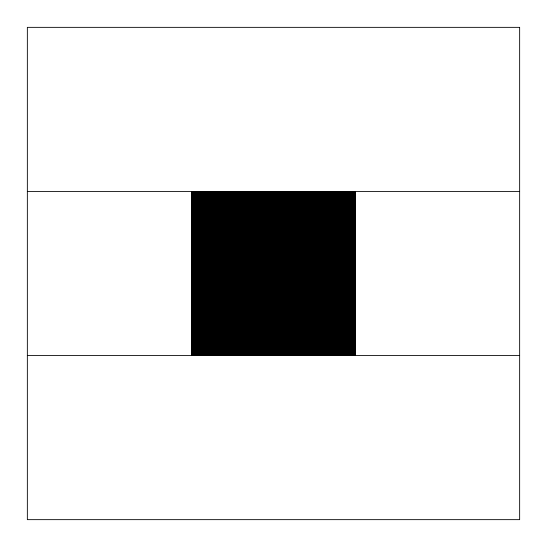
<?xml version="1.0" encoding="UTF-8"?>
<svg xmlns="http://www.w3.org/2000/svg" width="547" height="547" viewBox="0 0 547 547"><rect width="100%" height="100%" fill="white"/><g stroke="black" fill="none" stroke-linecap="round" stroke-linejoin="round"><path stroke-width="0.82" d="M27.35 191.45L519.65 191.45M191.45 192.735L355.55 192.729M191.45 194.014L355.55 194.014M191.45 195.293L355.55 195.293M191.45 196.578L355.55 196.578M191.45 197.864L355.55 197.857M191.45 199.142L355.55 199.142M191.45 200.421L355.55 200.421M191.45 201.706L355.55 201.706M191.45 202.992L355.55 202.985M191.45 204.27L355.55 204.27M191.45 205.549L355.55 205.549M191.45 206.834L355.55 206.834M191.45 208.12L355.55 208.113M191.45 209.398L355.55 209.398M191.45 210.677L355.55 210.677M191.45 211.962L355.55 211.962M191.45 213.248L355.55 213.241M191.45 214.527L355.55 214.527M191.45 215.805L355.55 215.805M191.45 217.091L355.55 217.091M191.45 218.376L355.55 218.369M191.45 219.655L355.55 219.655M191.45 220.933L355.55 220.933M191.45 222.219L355.55 222.219M191.45 223.504L355.55 223.497M191.45 224.783L355.55 224.783M191.45 226.061L355.55 226.061M191.45 227.347L355.55 227.347M191.45 228.632L355.55 228.625M191.45 229.911L355.55 229.911M191.45 231.19L355.55 231.19M191.45 232.475L355.55 232.475M191.45 233.76L355.55 233.754M191.45 235.039L355.55 235.039M191.45 236.318L355.55 236.318M191.45 237.603L355.55 237.603M191.45 238.889L355.55 238.882M191.45 240.167L355.55 240.167M191.45 241.446L355.55 241.446M191.45 242.731L355.55 242.731M191.45 244.017L355.55 244.01M191.45 245.295L355.55 245.295M191.45 246.574L355.55 246.574M191.45 247.859L355.55 247.859M191.45 249.145L355.55 249.138M191.45 250.423L355.55 250.423M191.45 251.702L355.55 251.702M191.45 252.987L355.55 252.987M191.45 254.273L355.55 254.266M191.45 255.552L355.55 255.552M191.45 256.83L355.55 256.83M191.45 258.116L355.55 258.116M191.45 259.394L355.55 259.394M191.45 260.68L355.55 260.68M191.45 261.958L355.55 261.958M191.45 263.244L355.55 263.244M191.45 264.522L355.55 264.522M191.45 265.808L355.55 265.808M191.45 267.086L355.55 267.086M191.45 268.372L355.55 268.372M191.45 269.657L355.55 269.65M191.45 270.936L355.55 270.936M191.45 272.215L355.55 272.215M191.45 273.5L355.55 273.5M191.45 274.785L355.55 274.779M191.45 276.064L355.55 276.064M191.45 277.343L355.55 277.343M191.45 278.628L355.55 278.628M191.45 279.914L355.55 279.907M191.45 281.192L355.55 281.192M191.45 282.471L355.55 282.471M191.45 283.756L355.55 283.756M191.45 285.042L355.55 285.035M191.45 286.32L355.55 286.32M191.45 287.599L355.55 287.599M191.45 288.884L355.55 288.884M191.45 290.17L355.55 290.163M191.45 291.448L355.55 291.448M191.45 292.727L355.55 292.727M191.45 294.012L355.55 294.012M191.45 295.298L355.55 295.291M191.45 296.577L355.55 296.577M191.45 297.855L355.55 297.855M191.45 299.141L355.55 299.141M191.45 300.426L355.55 300.419M191.45 301.705L355.55 301.705M191.45 302.983L355.55 302.983M191.45 304.269L355.55 304.269M191.45 305.547L355.55 305.547M191.45 306.833L355.55 306.833M191.45 308.111L355.55 308.111M191.45 309.397L355.55 309.397M191.45 310.675L355.55 310.675M191.45 311.961L355.55 311.961M191.45 313.24L355.55 313.24M191.45 314.525L355.55 314.525M191.45 315.804L355.55 315.804M191.45 317.089L355.55 317.089M191.45 318.368L355.55 318.368M191.45 319.653L355.55 319.653M191.45 320.939L355.55 320.932M191.45 322.217L355.55 322.217M191.45 323.496L355.55 323.496M191.45 324.781L355.55 324.781M191.45 326.067L355.55 326.06M191.45 327.345L355.55 327.345M191.45 328.624L355.55 328.624M191.45 329.909L355.55 329.909M191.45 331.195L355.55 331.188M191.45 332.473L355.55 332.473M191.45 333.752L355.55 333.752M191.45 335.037L355.55 335.037M191.45 336.323L355.55 336.316M191.45 337.602L355.55 337.602M191.45 338.88L355.55 338.88M191.45 340.166L355.55 340.166M191.45 341.444L355.55 341.444M191.45 342.73L355.55 342.73M191.45 344.008L355.55 344.008M191.45 345.294L355.55 345.294M191.45 346.572L355.55 346.572M191.45 347.858L355.55 347.858M191.45 349.136L355.55 349.136M191.45 350.422L355.55 350.422M191.45 351.707L355.55 351.7M191.45 352.986L355.55 352.986M191.45 354.265L355.55 354.265M27.35 355.55L519.65 355.55M355.55 191.45L355.55 355.55M354.265 191.45L354.265 355.55M352.986 191.45L352.986 355.55M351.707 191.45L351.707 355.55M350.422 191.45L350.422 355.55M349.136 191.45L349.136 355.55M347.858 191.45L347.858 355.55M346.579 191.45L346.579 355.55M345.294 191.45L345.294 355.55M344.008 191.45L344.008 355.55M342.73 191.45L342.73 355.55M341.451 191.45L341.451 355.55M340.166 191.45L340.166 355.55M338.88 191.45L338.88 355.55M337.602 191.45L337.602 355.55M336.323 191.45L336.323 355.55M335.037 191.45L335.037 355.55M333.752 191.45L333.752 355.55M332.473 191.45L332.473 355.55M331.195 191.45L331.195 355.55M329.909 191.45L329.909 355.55M328.624 191.45L328.624 355.55M327.345 191.45L327.345 355.55M326.067 191.45L326.067 355.55M324.781 191.45L324.781 355.55M323.496 191.45L323.496 355.55M322.217 191.45L322.217 355.55M320.939 191.45L320.939 355.55M319.653 191.45L319.653 355.55M318.368 191.45L318.368 355.55M317.089 191.45L317.089 355.55M315.81 191.45L315.81 355.55M314.525 191.45L314.525 355.55M313.24 191.45L313.24 355.55M311.961 191.45L311.961 355.55M310.682 191.45L310.682 355.55M309.397 191.45L309.397 355.55M308.111 191.45L308.111 355.55M306.833 191.45L306.833 355.55M305.554 191.45L305.554 355.55M304.269 191.45L304.269 355.55M302.983 191.45L302.983 355.55M301.705 191.45L301.705 355.55M300.426 191.45L300.426 355.55M299.141 191.45L299.141 355.55M297.855 191.45L297.855 355.55M296.577 191.45L296.577 355.55M295.298 191.45L295.298 355.55M294.012 191.45L294.012 355.55M292.727 191.45L292.727 355.55M291.448 191.45L291.448 355.55M290.17 191.45L290.17 355.55M288.884 191.45L288.884 355.55M287.606 191.45L287.599 355.55M286.32 191.45L286.32 355.55M285.042 191.45L285.042 355.55M283.756 191.45L283.756 355.55M282.478 191.45L282.471 355.55M281.192 191.45L281.192 355.55M279.914 191.45L279.914 355.55M278.628 191.45L278.628 355.55M277.343 191.45L277.343 355.55M276.064 191.45L276.064 355.55M274.785 191.45L274.785 355.55M273.5 191.45L273.5 355.55M272.215 191.45L272.215 355.55M270.936 191.45L270.936 355.55M269.657 191.45L269.657 355.55M268.372 191.45L268.372 355.55M267.086 191.45L267.086 355.55M265.808 191.45L265.808 355.55M264.529 191.45L264.529 355.55M263.244 191.45L263.244 355.55M261.958 191.45L261.958 355.55M260.68 191.45L260.68 355.55M259.401 191.45L259.401 355.55M258.116 191.45L258.116 355.55M256.83 191.45L256.83 355.55M255.552 191.45L255.552 355.55M254.273 191.45L254.273 355.55M252.987 191.45L252.987 355.55M251.702 191.45L251.702 355.55M250.423 191.45L250.423 355.55M249.145 191.45L249.145 355.55M247.859 191.45L247.859 355.55M246.574 191.45L246.574 355.55M245.295 191.45L245.295 355.55M244.017 191.45L244.017 355.55M242.731 191.45L242.731 355.55M241.453 191.45L241.446 355.55M240.167 191.45L240.167 355.55M238.889 191.45L238.889 355.55M237.603 191.45L237.603 355.55M236.325 191.45L236.318 355.55M235.039 191.45L235.039 355.55M233.76 191.45L233.76 355.55M232.475 191.45L232.475 355.55M231.196 191.45L231.19 355.55M229.911 191.45L229.911 355.55M228.632 191.45L228.632 355.55M227.347 191.45L227.347 355.55M226.061 191.45L226.061 355.55M224.783 191.45L224.783 355.55M223.504 191.45L223.504 355.55M222.219 191.45L222.219 355.55M220.933 191.45L220.933 355.55M219.655 191.45L219.655 355.55M218.376 191.45L218.376 355.55M217.091 191.45L217.091 355.55M215.805 191.45L215.805 355.55M214.527 191.45L214.527 355.55M213.248 191.45L213.248 355.55M211.962 191.45L211.962 355.55M210.677 191.45L210.677 355.55M209.398 191.45L209.398 355.55M208.12 191.45L208.12 355.55M206.834 191.45L206.834 355.55M205.556 191.45L205.556 355.55M204.27 191.45L204.27 355.55M202.992 191.45L202.992 355.55M201.706 191.45L201.706 355.55M200.428 191.45L200.428 355.55M199.142 191.45L199.142 355.55M197.864 191.45L197.864 355.55M196.578 191.45L196.578 355.55M195.293 191.45L195.293 355.55M194.014 191.45L194.014 355.55M192.735 191.45L192.735 355.55M191.45 191.45L191.45 355.55M519.65 27.35L27.35 27.35L27.35 519.65L519.65 519.65L519.65 27.35"/></g></svg>
